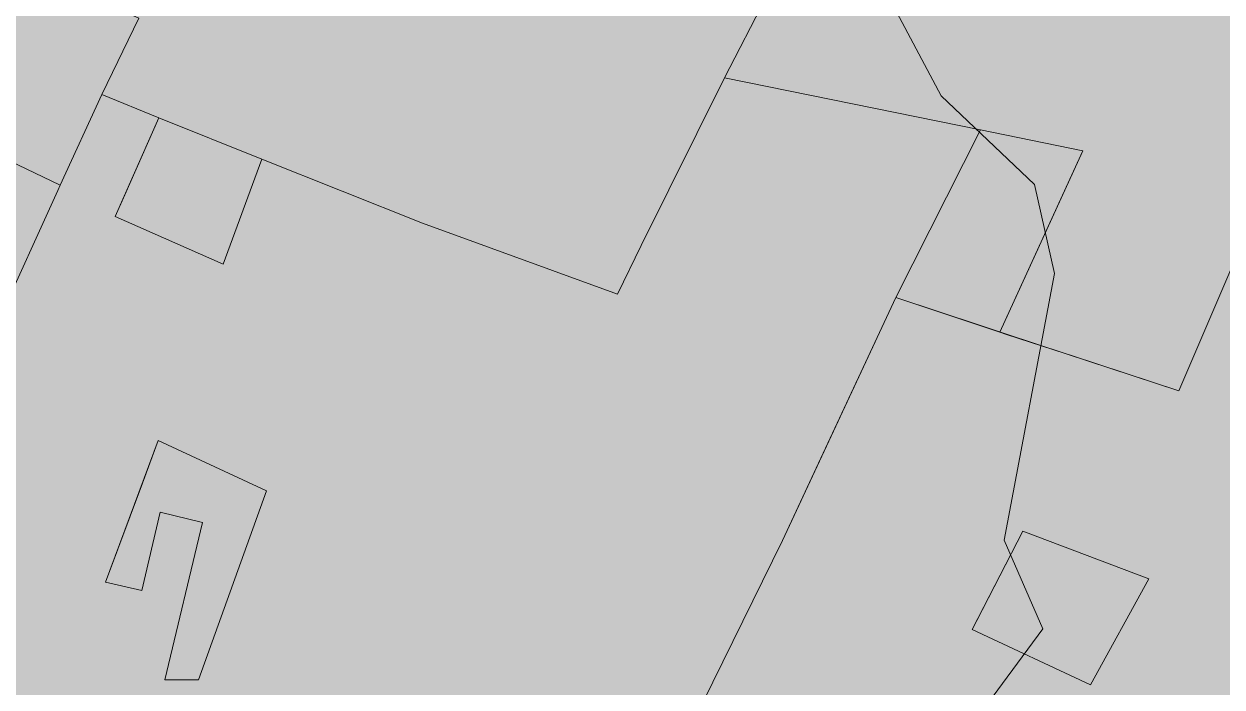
# Model space of a CAD drawing. Header units: metres. Extents: x -6 to 1255, y -2 to 532.
# Drawn here: x 854.25 to 881.21, y 31.67 to 46.58 of the extents above; entities that cross this region are included whole.
import ezdxf

# ---------------------------------------------------------------- set-up
doc = ezdxf.new("R2010")
doc.units = ezdxf.units.M
doc.header["$MEASUREMENT"] = 0
for name, color, linetype, lineweight, true_color in [('TPX_BUILDINGS', 7, 'CONTINUOUS', 0, 0x000000), ('TPX_BUILDINGS_HATCH', 7, 'CONTINUOUS', 0, 0xf0f0f0), ('TPX_BUILDINGS_SHADOWS_HATCH', 7, 'CONTINUOUS', 0, 0x000000), ('TPX_BUILDINGS_SHADOWS_OUTLINES', 7, 'CONTINUOUS', 0, 0x000000), ('TPX_CADASTRES', 7, 'CONTINUOUS', 0, 0x646464), ('TPX_RELIEF_CONTOUR_LINES', 7, 'CONTINUOUS', 0, 0x969696)]:
    doc.layers.add(name, color=color, linetype=linetype, lineweight=lineweight, true_color=true_color)

msp = doc.modelspace()

# ---------------------------------------------------------------- hatches: boundary and pattern name
at = {"layer": 'TPX_BUILDINGS_HATCH'}
h = msp.add_hatch(color=256, dxfattribs=at)
h.paths.add_polyline_path([(846.597, 45.394), (845.347, 42.674), (853.667, 39.884), (855.017, 42.834), (855.067, 42.954), (851.857, 44.494), (853.567, 48.164), (856.837, 46.714), (856.007, 44.994), (857.287, 44.474), (859.607, 43.544), (863.217, 42.104), (867.607, 40.504), (868.137, 41.604), (870.017, 45.374), (871.887, 49.004), (872.557, 50.314), (878.137, 61.174), (880.457, 65.684), (881.377, 67.464), (882.208, 70.214), (878.128, 71.234), (864.468, 74.684), (860.698, 75.644), (858.998, 71.244), (856.318, 65.684), (854.658, 62.224), (853.518, 59.844), (851.067, 54.744), (848.827, 50.234), (847.407, 47.164), (847.087, 46.454), (846.597, 45.394)])
h.paths.add_polyline_path([(857.367, 54.574), (858.687, 57.264), (861.038, 62.024), (867.137, 58.914), (870.287, 57.304), (868.017, 52.594), (866.717, 49.894), (857.367, 54.574)], flags=16)
h = msp.add_hatch(color=256, dxfattribs=at)
h.paths.add_polyline_path([(871.887, 49.004), (870.017, 45.374), (875.777, 44.204), (878.079, 43.733), (877.62, 42.733), (876.208, 39.653), (876.357, 39.603), (877.677, 39.173), (877.821, 39.126), (880.237, 38.333), (881.607, 41.533), (882.287, 42.883), (884.077, 46.373), (890.107, 58.213), (890.317, 58.613), (892.507, 62.903), (893.927, 65.683), (894.617, 67.043), (882.208, 70.214), (881.377, 67.464), (880.457, 65.684), (878.137, 61.174), (872.557, 50.314), (871.887, 49.004)])
h.paths.add_polyline_path([(876.727, 47.964), (882.847, 60.004), (885.597, 59.323), (879.557, 47.343), (876.727, 47.964)], flags=16)
h = msp.add_hatch(color=256, dxfattribs=at)
h.paths.add_polyline_path([(845.657, 22.324), (844.047, 18.634), (863.397, 18.614), (865.887, 23.834), (867.137, 26.424), (867.967, 28.154), (871.317, 34.964), (872.129, 36.705), (873.867, 40.434), (875.777, 44.204), (870.017, 45.374), (868.137, 41.604), (867.607, 40.504), (863.217, 42.104), (859.607, 43.544), (858.737, 41.184), (856.307, 42.254), (857.287, 44.474), (856.007, 44.994), (855.067, 42.954), (855.017, 42.834), (853.667, 39.884), (853.297, 39.074), (850.467, 32.904), (849.267, 30.264), (850.667, 29.974), (850.477, 27.174), (847.867, 27.204), (846.227, 23.624), (845.657, 22.324)])
h.paths.add_polyline_path([(856.087, 34.034), (857.277, 37.214), (859.707, 36.084), (858.177, 31.834), (857.427, 31.834), (858.267, 35.374), (857.317, 35.604), (856.907, 33.844), (856.087, 34.034)], flags=16)
h = msp.add_hatch(color=256, dxfattribs=at)
h.paths.add_polyline_path([(865.887, 23.834), (863.397, 18.614), (880.947, 18.604), (881.25, 18.603), (881.437, 18.603), (881.577, 22.623), (879.16, 22.605), (879.79, 23.765), (882.167, 28.113), (887.837, 38.233), (887.957, 38.453), (887.614, 38.62), (887.368, 38.739), (881.607, 41.533), (880.237, 38.333), (877.821, 39.126), (877.677, 39.173), (876.357, 39.603), (876.208, 39.653), (875.771, 39.799), (873.867, 40.434), (872.129, 36.705), (871.317, 34.964), (867.967, 28.154), (867.137, 26.424), (865.887, 23.834)])
h.paths.add_polyline_path([(875.59, 32.965), (876.73, 35.175), (879.56, 34.105), (878.25, 31.725), (875.59, 32.965)], flags=16)
at = {"layer": 'TPX_BUILDINGS_SHADOWS_HATCH'}
for points in [[(853.349, 47.696), (851.857, 44.494), (855.067, 42.954), (856.007, 44.994), (856.837, 46.714), (853.567, 48.164), (853.349, 47.696)], [(856.521, 42.737), (856.307, 42.254), (858.737, 41.184), (859.607, 43.544), (857.287, 44.474), (856.521, 42.737)], [(875.777, 44.204), (873.867, 40.434), (876.208, 39.653), (878.079, 43.733), (875.777, 44.204)], [(856.918, 36.255), (856.087, 34.034), (856.907, 33.844), (857.317, 35.604), (858.267, 35.374), (857.427, 31.834), (858.177, 31.834), (859.707, 36.084), (857.277, 37.214), (856.918, 36.255)], [(875.695, 33.168), (875.59, 32.965), (878.25, 31.725), (879.56, 34.105), (876.73, 35.175), (875.695, 33.168)]]:
    msp.add_hatch(color=256, dxfattribs=at).paths.add_polyline_path(points)

# ---------------------------------------------------------------- linework, layer by layer
at = {"layer": 'TPX_BUILDINGS', "elevation": 0.042}
for points in [[(853.567, 48.164), (856.837, 46.714), (856.007, 44.994), (857.287, 44.474), (859.607, 43.544), (863.217, 42.104), (867.607, 40.504), (868.137, 41.604), (870.017, 45.374), (871.887, 49.004), (872.557, 50.314), (878.137, 61.174), (880.457, 65.684), (881.377, 67.464), (882.208, 70.214), (878.128, 71.234), (864.468, 74.684), (860.698, 75.644), (858.998, 71.244), (856.318, 65.684), (854.658, 62.224), (853.518, 59.844)], [(844.047, 18.634), (863.397, 18.614), (865.887, 23.834), (867.137, 26.424), (867.967, 28.154), (871.317, 34.964), (872.129, 36.705), (873.867, 40.434), (875.777, 44.204), (870.017, 45.374), (868.137, 41.604), (867.607, 40.504), (863.217, 42.104), (859.607, 43.544), (858.737, 41.184), (856.307, 42.254), (857.287, 44.474), (856.007, 44.994), (855.067, 42.954), (855.017, 42.834), (853.667, 39.884)], [(853.667, 39.884), (855.017, 42.834), (855.067, 42.954), (851.857, 44.494)], [(881.607, 41.533), (880.237, 38.333), (877.821, 39.126), (877.677, 39.173), (876.357, 39.603), (876.208, 39.653), (875.771, 39.799), (873.867, 40.434), (872.129, 36.705), (871.317, 34.964), (867.967, 28.154), (867.137, 26.424), (865.887, 23.834), (863.397, 18.614), (880.947, 18.604), (881.25, 18.603)]]:
    msp.add_lwpolyline(points, dxfattribs=at)
for points in [[(871.887, 49.004), (870.017, 45.374), (875.777, 44.204), (878.079, 43.733), (877.62, 42.733), (876.208, 39.653), (876.357, 39.603), (877.677, 39.173), (877.821, 39.126), (880.237, 38.333), (881.607, 41.533), (882.287, 42.883), (884.077, 46.373), (890.107, 58.213), (890.317, 58.613), (892.507, 62.903), (893.927, 65.683), (894.617, 67.043), (882.208, 70.214), (881.377, 67.464), (880.457, 65.684), (878.137, 61.174), (872.557, 50.314)], [(856.087, 34.034), (857.277, 37.214), (859.707, 36.084), (858.177, 31.834), (857.427, 31.834), (858.267, 35.374), (857.317, 35.604), (856.907, 33.844)], [(875.59, 32.965), (876.73, 35.175), (879.56, 34.105), (878.25, 31.725)]]:
    msp.add_lwpolyline(points, close=True, dxfattribs=at)
at = {"layer": 'TPX_BUILDINGS_SHADOWS_OUTLINES', "elevation": 0.039}
for points in [[(853.349, 47.696), (851.857, 44.494), (855.067, 42.954), (856.007, 44.994), (856.837, 46.714), (853.567, 48.164)], [(856.521, 42.737), (856.307, 42.254), (858.737, 41.184), (859.607, 43.544), (857.287, 44.474)], [(875.777, 44.204), (873.867, 40.434), (876.208, 39.653), (878.079, 43.733)], [(856.918, 36.255), (856.087, 34.034), (856.907, 33.844), (857.317, 35.604), (858.267, 35.374), (857.427, 31.834), (858.177, 31.834), (859.707, 36.084), (857.277, 37.214)], [(875.695, 33.168), (875.59, 32.965), (878.25, 31.725), (879.56, 34.105), (876.73, 35.175)]]:
    msp.add_lwpolyline(points, close=True, dxfattribs=at)
at = {"layer": 'TPX_CADASTRES', "elevation": 0.024}
msp.add_lwpolyline([(853.667, 39.884), (855.017, 42.834), (855.067, 42.954), (856.007, 44.994), (857.287, 44.474), (859.607, 43.544), (863.217, 42.104), (867.607, 40.504), (868.137, 41.604), (870.017, 45.374), (871.887, 49.004), (872.557, 50.314), (878.137, 61.174), (880.457, 65.684), (881.377, 67.464), (882.208, 70.214), (878.128, 71.234), (864.468, 74.684), (860.698, 75.644), (858.998, 71.244), (856.318, 65.684), (854.658, 62.224), (853.518, 59.844)], dxfattribs=at)
for points in [[(871.887, 49.004), (870.017, 45.374), (875.777, 44.204), (873.867, 40.434), (876.357, 39.604), (877.677, 39.174), (880.237, 38.334), (881.607, 41.534), (882.287, 42.884), (884.077, 46.374), (890.107, 58.214), (890.317, 58.614), (892.507, 62.904), (893.927, 65.684), (894.617, 67.044), (882.208, 70.214), (881.377, 67.464), (880.457, 65.684), (878.137, 61.174), (872.557, 50.314)], [(845.657, 22.324), (844.047, 18.634), (863.397, 18.614), (865.887, 23.834), (867.137, 26.424), (867.967, 28.154), (871.317, 34.964), (873.867, 40.434), (875.777, 44.204), (870.017, 45.374), (868.137, 41.604), (867.607, 40.504), (863.217, 42.104), (859.607, 43.544), (857.287, 44.474), (856.007, 44.994), (855.067, 42.954), (855.017, 42.834), (853.667, 39.884), (853.297, 39.074), (850.467, 32.904), (849.267, 30.264), (847.867, 27.204), (846.227, 23.624)], [(865.887, 23.834), (863.397, 18.614), (880.947, 18.604), (881.25, 18.604), (881.437, 18.604), (881.577, 22.624), (879.16, 22.605), (879.79, 23.765), (882.167, 28.114), (887.837, 38.234), (887.957, 38.454), (887.614, 38.62), (887.368, 38.74), (881.607, 41.534), (880.237, 38.334), (877.677, 39.174), (876.357, 39.604), (873.867, 40.434), (871.317, 34.964), (867.967, 28.154), (867.137, 26.424)]]:
    msp.add_lwpolyline(points, close=True, dxfattribs=at)
at = {"layer": 'TPX_RELIEF_CONTOUR_LINES', "elevation": 0.045}
msp.add_lwpolyline([(873.822, 46.968), (874.888, 44.97), (876.989, 42.971), (877.442, 40.972), (876.308, 34.977), (877.176, 32.978), (874.222, 28.981), (870.226, 21.653), (868.228, 19.788), (866.23, 18.987), (865.48, 16.989), (865.829, 14.99), (871.024, 12.991), (871.724, 10.993), (868.894, 8.994), (858.237, 5.996), (854.24, 4.14)], dxfattribs=at)

doc.saveas('drawing.dxf')
